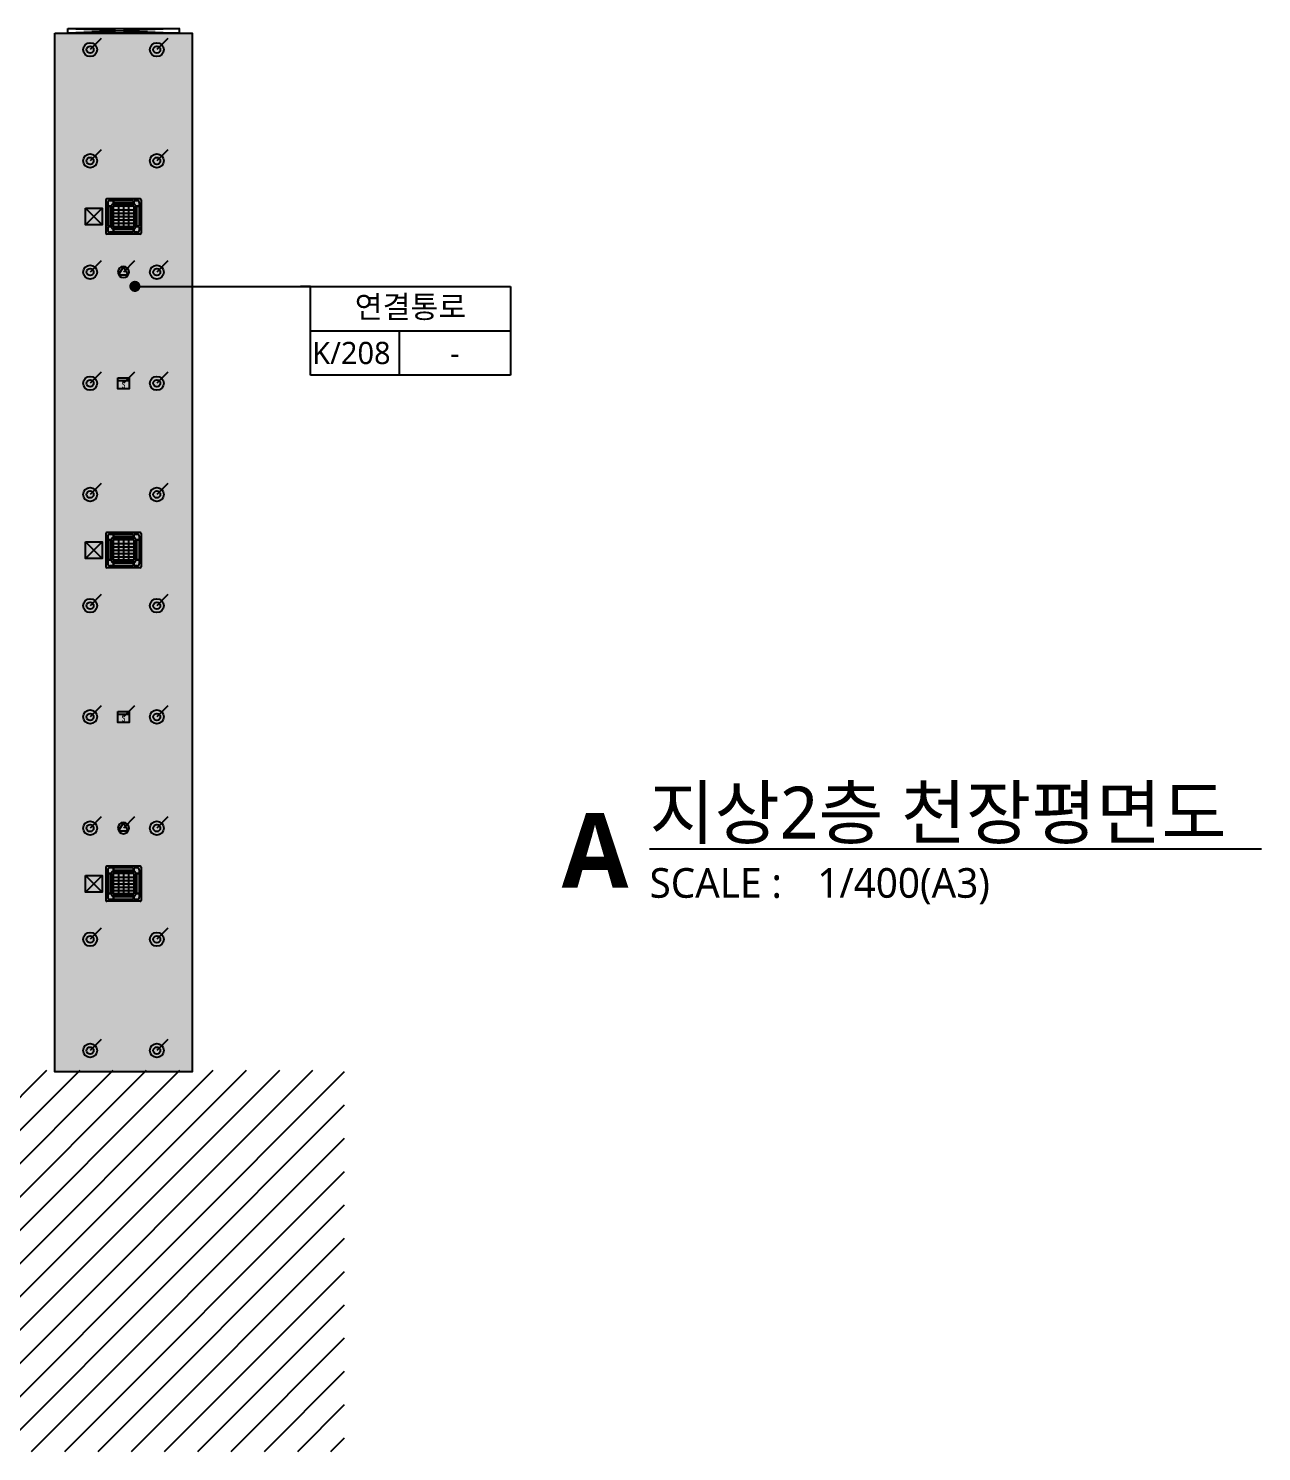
# Model space of a CAD drawing. Header units: millimetres. Extents: x 11242 to 497835, y 4200 to 105100.
# Drawn here: x 272635 to 305920, y 4200 to 42590 of the extents above; entities that cross this region are included whole.
import ezdxf
from ezdxf.enums import TextEntityAlignment as Align

# ---------------------------------------------------------------- set-up
doc = ezdxf.new("R2010")
doc.units = ezdxf.units.MM
doc.header["$LTSCALE"] = 200
for name, color, linetype in [('# LG-AIRCON', 240, 'Continuous'), ('# LIGHT - LED', 6, 'Continuous'), ('# 냉난방설비', 4, 'Continuous'), ('# 방송설비', 7, 'Continuous'), ('# 화재탐지설비', 7, 'Continuous'), ('CEIL-7', 7, 'Continuous'), ('CEIL-흡음뿜칠', 8, 'Continuous'), ('HAT', 8, 'Continuous'), ('SYM', 6, 'Continuous'), ('SYM-LEAD', 6, 'Continuous'), ('SYMBOL', 2, 'Continuous'), ('TEXT-NOTE', 6, 'Continuous'), ('도어표현', 4, 'Continuous')]:
    doc.layers.add(name, color=color, linetype=linetype)
doc.layers.add('Defpoint', color=137, linetype='Continuous', plot=False)
doc.styles.add('$0$스타일1', font='malgun.ttf')
doc.styles.add('1', font='DotumChe.ttf')
doc.styles.add('스타일1', font='malgun.ttf')
doc.styles.add('스타일2', font='malgunbd.ttf')
doc.dimstyles.new('DIM-QD 1', dxfattribs={"dimtxt": 3, "dimasz": 1.5, "dimexe": 1, "dimexo": 0, "dimgap": 1, "dimtad": 1, "dimdec": 3, "dimdsep": 46, "dimlunit": 6, "dimtxsty": '$0$스타일1', "dimblk1": 'ARCHTICK', "dimblk2": 'ARCHTICK', "dimsah": 1, "dimcen": 0, "dimclrd": 256, "dimclre": 256, "dimclrt": 3, "dimazin": 2, "dimtfac": 1, "dimtdec": 3, "dimtix": 1, "dimtmove": 2, "dimatfit": 3, "dimldrblk": 'ARCHTICK', "dimfxl": 1, "dimtolj": 1, "dimtzin": 0, "dimarcsym": 0})

# ---------------------------------------------------------------- blocks, each defined once
blk = doc.blocks.new('dwgtitle')
at = {"layer": 'SYM', "color": 3, "style": '스타일1'}
blk.add_text('SCALE :', height=4, dxfattribs=at).set_placement((12.25, -1.4))
for tag, p, height in [('%%UTITLE', (12.25, 6.59), 7), ('1/100', (34.89, -1.4), 4)]:
    blk.add_attdef(tag, p, '', height=height, dxfattribs=at)
at = {"layer": 'SYM', "color": 6, "style": '스타일2'}
blk.add_attdef('A', text='', height=10, dxfattribs=at).set_placement((4.89, 5), align=Align.MIDDLE)
blk = doc.blocks.new('C24')
at = {"layer": '# LIGHT - LED', "linetype": 'Continuous'}
for radius in [125, 63]:
    blk.add_circle((-200, -200), radius, dxfattribs=at)
at = {"layer": 'Defpoint'}
blk.add_line((0, 0), (-200, -200), dxfattribs=at)
blk = doc.blocks.new('조명설비')
at = {"layer": '# LIGHT - LED', "xscale": 1.5, "yscale": 1.5, "zscale": 1.5}
for p in [(274600, -76482), (276400, -76482), (274600, -79482), (276400, -79482), (274600, -82482), (276400, -82482), (274600, -85482), (276400, -85482), (274600, -88482), (276400, -88482), (274600, -91482), (276400, -91482), (274600, -94482), (276400, -94482), (274600, -97482), (276400, -97482), (274600, -100482), (276400, -100482), (274600, -103482), (276400, -103482)]:
    blk.add_blockref('C24', p, dxfattribs=at)
blk = doc.blocks.new('FF3')
at = {"layer": '# 화재탐지설비'}
blk.add_line((-1.5, 0.75), (1.5, 0.75), dxfattribs=at)
blk.add_lwpolyline([(-1.5, 1.5), (1.5, 1.5), (1.5, -1.5), (-1.5, -1.5), (-1.5, 1.5)], dxfattribs=at)
at = {"layer": 'Defpoint'}
blk.add_line((3, 3), (0, 0), dxfattribs=at)
at = {"layer": 'SYMBOL', "color": 1, "style": '1'}
blk.add_text('S', height=1.75, dxfattribs=at).set_placement((0, -0.375), align=Align.MIDDLE)
blk = doc.blocks.new('자동화재탐지설비')
at = {"layer": '# 화재탐지설비', "xscale": 100, "yscale": 100, "zscale": 100}
for p in [(275033, -85949), (275033, -94949)]:
    blk.add_blockref('FF3', p, dxfattribs=at)
blk = doc.blocks.new('A$C1A5F2745')
at = {"color": 0}
for p, q in [((0, 925), (0, 25)), ((925, 950), (25, 950)), ((50, 850), (50, 750)), ((200, 900), (100, 900)), ((150, 775), (150, 175)), ((775, 800), (175, 800)), ((200, 900), (200, 800)), ((740, 900), (210, 900)), ((210, 900), (210, 830)), ((740, 830), (210, 830)), ((740, 900), (740, 830)), ((750, 900), (750, 800)), ((850, 900), (750, 900)), ((800, 775), (800, 175)), ((900, 850), (900, 750)), ((950, 925), (950, 25)), ((150, 750), (50, 750)), ((50, 740), (50, 210)), ((120, 740), (50, 740)), ((120, 740), (120, 210)), ((750, 750), (200, 750)), ((200, 750), (200, 200)), ((200, 655), (750, 655)), ((200, 565), (750, 565)), ((200, 475), (750, 475)), ((200, 385), (750, 385)), ((337, 750), (337, 200)), ((475, 750), (475, 200)), ((612, 750), (612, 200)), ((750, 750), (750, 200)), ((900, 750), (800, 750)), ((830, 740), (830, 210)), ((900, 740), (830, 740)), ((900, 740), (900, 210)), ((120, 210), (50, 210)), ((150, 200), (50, 200)), ((50, 200), (50, 100)), ((200, 50), (100, 50)), ((775, 150), (175, 150)), ((200, 295), (750, 295)), ((750, 200), (200, 200)), ((200, 150), (200, 50)), ((740, 120), (210, 120)), ((210, 120), (210, 50)), ((740, 50), (210, 50)), ((740, 120), (740, 50)), ((750, 150), (750, 50)), ((850, 50), (750, 50)), ((900, 200), (800, 200)), ((900, 210), (830, 210)), ((900, 200), (900, 100)), ((925, 0), (25, 0))]:
    blk.add_line(p, q, dxfattribs=at)
for centre, radius, start, end in [((25, 925), 25, 90, 180), ((100, 850), 50, 90, 180), ((175, 775), 25, 90, 180), ((775, 775), 25, 0, 90), ((850, 850), 50, 0, 90), ((925, 925), 25, 0, 90), ((25, 25), 25, 180, 270), ((100, 100), 50, 180, 270), ((175, 175), 25, 180, 270), ((775, 175), 25, 270, 0), ((850, 100), 50, 270, 0), ((925, 25), 25, 270, 0)]:
    blk.add_arc(centre, radius, start, end, dxfattribs=at)
blk = doc.blocks.new('실내기점검구')
at = {"layer": '# LG-AIRCON', "color": 5, "ltscale": 3}
for p, q in [((0, 450), (450, 0)), ((450, 450), (0, 0))]:
    blk.add_line(p, q, dxfattribs=at)
at = {"layer": '# LG-AIRCON', "color": 7, "ltscale": 3}
blk.add_lwpolyline([(450, 450), (0, 450), (0, 0), (450, 0)], close=True, dxfattribs=at)
blk = doc.blocks.new('냉난방설비')
at = {"layer": '# LG-AIRCON', "color": 8, "xscale": -1}
for p in [(274625, -81507), (274625, -90507), (274625, -99507)]:
    blk.add_blockref('실내기점검구', p, dxfattribs=at)
at = {"layer": '# 냉난방설비', "color": 8}
for p in [(274725, -81757), (274725, -90757), (274725, -99757)]:
    blk.add_blockref('A$C1A5F2745', p, dxfattribs=at)
blk = doc.blocks.new('TT22')
at = {"layer": '# 방송설비'}
blk.add_lwpolyline([(65, -38), (-65, -38), (0, 75), (65, -38)], close=True, dxfattribs=at)
blk.add_circle((0, 0), 75, dxfattribs=at)
at = {"layer": 'Defpoint'}
blk.add_line((-150, 150), (0, 0), dxfattribs=at)
blk = doc.blocks.new('A$Caf2ad70f')
at = {"layer": 'SYM', "xscale": -2, "yscale": 2, "zscale": 2}
for p in [(275200, -82782), (275200, -97782)]:
    blk.add_blockref('TT22', p, dxfattribs=at)
blk = doc.blocks.new('_ARCHTICK')
at = {"color": 0, "linetype": 'ByBlock', "const_width": 0.15}
blk.add_lwpolyline([(-0.5, -0.5), (0.5, 0.5)], dxfattribs=at)
blk = doc.blocks.new('room')
at = {"layer": 'TEXT-NOTE'}
for p, q in [((0, 0), (0, 12)), ((0, 12), (27, 12)), ((27, 12), (27, 0)), ((0, 6), (27, 6)), ((12, 0), (12, 6)), ((27, 0), (0, 0))]:
    blk.add_line(p, q, dxfattribs=at)
at = {"layer": 'TEXT-NOTE', "color": 3, "style": '스타일1'}
for tag, p in [('실명', (13.5, 9.28)), ('101', (5.53, 3.02)), ('2400', (19.5, 3))]:
    blk.add_attdef(tag, text='', height=3, dxfattribs=at).set_placement(p, align=Align.MIDDLE)

msp = doc.modelspace()

# ---------------------------------------------------------------- hatches: boundary and pattern name
at = {"layer": 'CEIL-흡음뿜칠'}
h = msp.add_hatch(dxfattribs=at)
h.set_pattern_fill('DOTS', color=256, scale=150, double=1)
h.paths.add_polyline_path([(273350, 42465), (277050, 42465), (277050, 14445), (273350, 14445)])
at = {"layer": 'HAT'}
h = msp.add_hatch(dxfattribs=at)
h.set_pattern_fill('ANSI31', color=256, scale=200)
h.set_pattern_definition([(45, (168200, 118800), (-449.0128, 449.0128), [])])
h.paths.add_polyline_path([(281170, 14490), (180130, 14490), (180130, 4200), (281170, 4200)])

# ---------------------------------------------------------------- linework, layer by layer
at = {"layer": '도어표현'}
for p, q in [((276700, 42590), (273700, 42465)), ((273700, 42590), (276700, 42465))]:
    msp.add_line(p, q, dxfattribs=at)
msp.add_lwpolyline([(273700, 42590), (276700, 42590), (276700, 42465), (273700, 42465)], close=True, dxfattribs=at)

# ---------------------------------------------------------------- block references
at = {"layer": 'SYM', "xscale": 200, "yscale": 200, "zscale": 200}
msp.add_blockref('dwgtitle', (286950.3, 19418.8), dxfattribs=at).add_auto_attribs({'%%UTITLE': '%%u지상2층 천장평면도  ', '1/100': '1/400(A3)', 'A': 'A'})

# ---------------------------------------------------------------- next in the draw order: block references
msp.add_blockref('조명설비', (0, 118800))

# ---------------------------------------------------------------- next in the draw order: linework, layer by layer
at = {"layer": 'CEIL-7'}
msp.add_lwpolyline([(273350, 42465), (277050, 42465), (277050, 14445), (273350, 14445)], close=True, dxfattribs=at)

# ---------------------------------------------------------------- next in the draw order: block references
for name, p in [('자동화재탐지설비', (166.7, 118966.7)), ('A$Caf2ad70f', (0, 118800)), ('냉난방설비', (0, 118800))]:
    msp.add_blockref(name, p)
at = {"layer": 'TEXT-NOTE'}
ref = msp.add_blockref('room', (280247.9, 33232.6), dxfattribs=dict(at, xscale=200, yscale=200, zscale=200))
ref.add_attrib('2400', '-', dxfattribs={"color": 3, "height": 600, "style": '스타일1'}).set_placement((284147.9, 33832.6), align=Align.MIDDLE_CENTER)
ref.add_attrib('101', 'K/208', dxfattribs={"color": 3, "height": 600, "style": '스타일1'}).set_placement((281353.2, 33836.2), align=Align.MIDDLE)
ref.add_attrib('실명', '연결통로', dxfattribs={"color": 3, "height": 600, "style": '스타일1'}).set_placement((282947.9, 35089), align=Align.MIDDLE)

# ---------------------------------------------------------------- next in the draw order: leaders
at = {"layer": 'SYM-LEAD'}
msp.add_leader([(275508.6, 35632.6), (280247.9, 35632.6), (279979.8, 35632.6)], dimstyle='DIM-QD 1', override={"dimscale": 200, "dimasz": 1.5, "dimtad": 0, "dimclrd": 6, "dimldrblk": 'DOT'}, dxfattribs=at)

doc.saveas('drawing.dxf')
